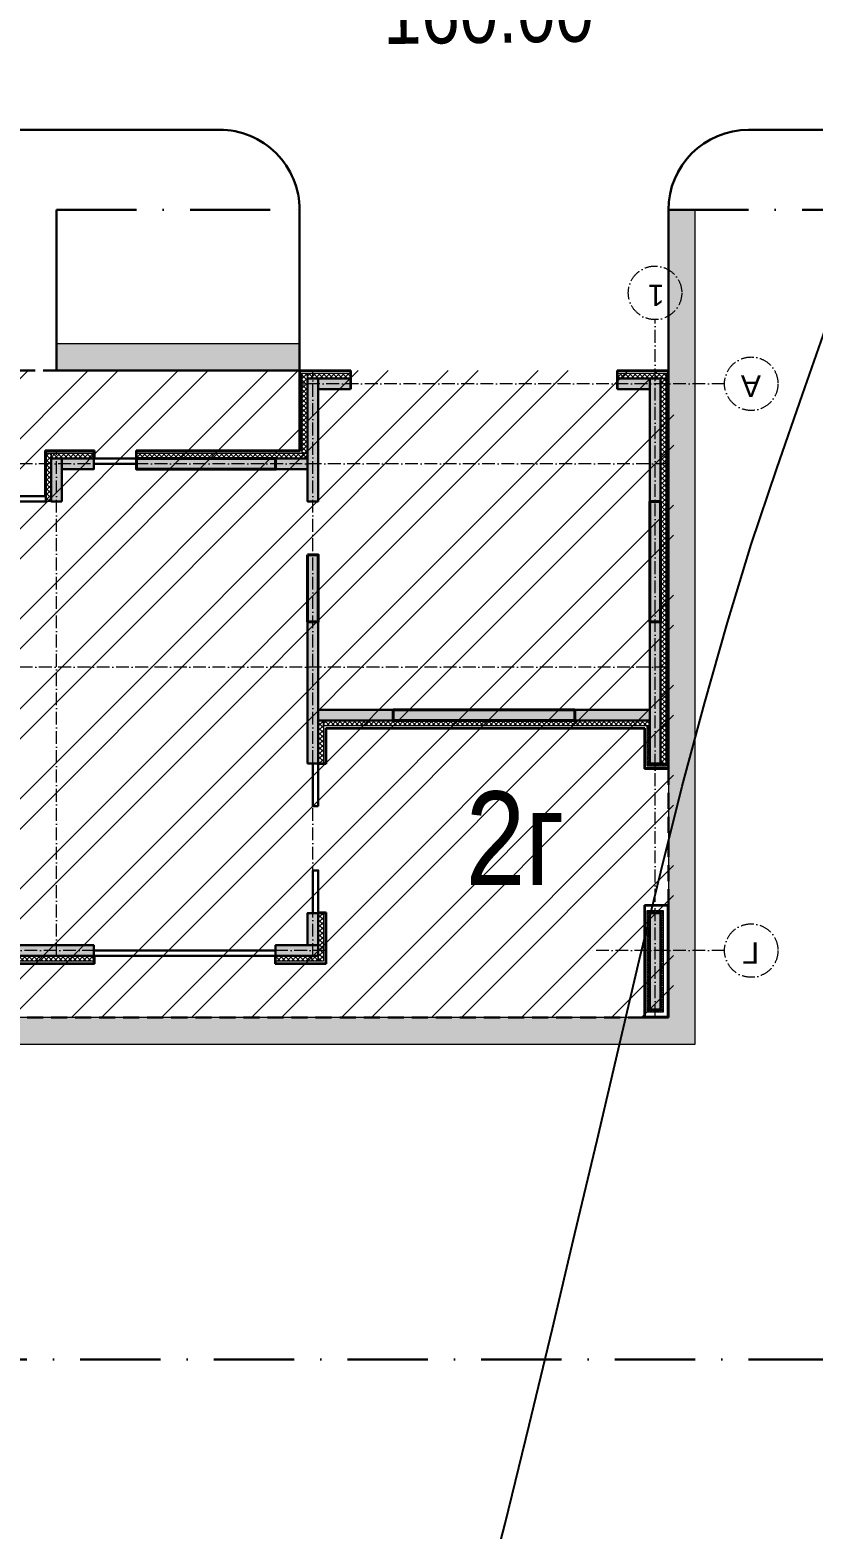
# Model space of a CAD drawing. Header units: millimetres. Extents: x 1353783 to 6492029790, y -7276956 to -512500.
# Drawn here: x 9975173 to 9978104, y -2795535 to -2789928 of the extents above; entities that cross this region are included whole.
import ezdxf

# ---------------------------------------------------------------- set-up
doc = ezdxf.new("R2010")
doc.units = ezdxf.units.MM
for name, pattern in [('( Dashed )', [0.75, 0.5, -0.25]), ('482 Границы районов', [5, 3, -1, 0, -1]), ('ACAD_ISO10W100', [18, 12, -3, 0, -3]), ('CONTI', [0]), ('осевая', [50.800000000000004, 31.75, -6.35, 6.35, -6.35])]:
    doc.linetypes.add(name, pattern=pattern)
doc.layers.get('0').update_dxf_attribs({"lineweight": 5})
doc.layers.get('Defpoints').update_dxf_attribs({"color": 255})
for name, color, linetype, lineweight in [('!A-DIAFRAGM типовой', 142, 'Continuous', 0), ('7земля', 7, 'Continuous', 30), ('DIAFRAGM', 46, 'Continuous', 30), ('G-ANNO-SCHD', 231, 'Continuous', 9), ('Hatch', 254, 'Continuous', 5), ('INSULATION', 81, 'Continuous', 5), ('ГП-Граница учасика ИЖС', 3, 'Continuous', 5), ('ГП-Тратуар', 3, 'Continuous', 5), ('оси', 231, 'осевая', 9)]:
    doc.layers.add(name, color=color, linetype=linetype, lineweight=lineweight)
doc.layers.add('GORIZUNKNOWN', color=32, linetype='CONTI')
doc.layers.add('РЕЛЬЕФ', color=7, linetype='CONTI')
doc.styles.add('GOST Common', font='', dxfattribs={"height": 3})
doc.styles.get("Standard").update_dxf_attribs({"font": 'Arial Narrow.ttf'})
doc.styles.add('основной', font='Arial Narrow.ttf', dxfattribs={"height": 1.5})
doc.styles.get('GOST Common').set_extended_font_data('GOST Common')

# ---------------------------------------------------------------- blocks, each defined once
blk = doc.blocks.new('амвамвам')
at = {"lineweight": 30, "ltscale": 100, "true_color": 0x939598}
h = blk.add_hatch(color=252, dxfattribs=at)
h.dxf.hatch_style = 1
h.paths.add_polyline_path([(9832580.34919893, -3360391.42158816), (9832580.349198937, -3359891.42158816), (9837130.349473529, -3359891.421588158), (9837130.352079608, -3360391.421632716)], flags=17)
h.paths.add_polyline_path([(9829780.34919893, -3360391.421632743), (9829780.349198937, -3359891.421632743), (9819030.351811834, -3359891.421632739), (9818530.351811834, -3359891.421632741), (9818530.351811849, -3372491.451666059), (9818530.351811841, -3372991.451666059), (9844030.352012664, -3372991.451666055), (9844530.352012664, -3372991.451666055), (9844530.352012657, -3357391.654640803), (9844030.348748244, -3357391.654640805), (9844030.352012657, -3372491.454700043), (9819030.351811826, -3372491.451616473), (9819030.351811834, -3360391.421588151)])
at = {"color": 251, "lineweight": 15, "ltscale": 100, "true_color": 0x636466}
for points in [[(9829780.34919893, -3360391.421632743), (9829780.349198937, -3359891.421632743), (9819030.351811834, -3359891.421632739), (9818530.351811834, -3359891.421632741), (9818530.351811849, -3372491.451666059), (9818530.351811841, -3372991.451666059), (9844030.352012664, -3372991.451666055), (9844530.352012664, -3372991.451666055), (9844530.352012657, -3357391.654640803), (9844030.348748244, -3357391.654640805), (9844030.352012657, -3372491.454700043), (9819030.351811826, -3372491.451616473), (9819030.351811834, -3360391.421588151)], [(9832580.34919893, -3360391.42158816), (9832580.349198937, -3359891.42158816), (9837130.349473529, -3359891.421588158), (9837130.352079608, -3360391.421632716)]]:
    blk.add_lwpolyline(points, close=True, dxfattribs=at)
blk = doc.blocks.new('ТИП-2')
at = {"layer": '!A-DIAFRAGM типовой', "lineweight": 0, "ltscale": 100, "true_color": 0x000000}
h = blk.add_hatch(color=18, dxfattribs=at)
h.dxf.hatch_style = 1
h.paths.add_polyline_path([(10321114.28069974, -2871325.794384203), (10321314.28069974, -2871325.794339576), (10321314.2802981, -2869525.794339576), (10321114.2802981, -2869525.794384203)])
h = blk.add_hatch(color=18, dxfattribs=at)
h.dxf.hatch_style = 1
h.paths.add_polyline_path([(10345614.2808138, -2871325.784358687), (10345814.2808138, -2871325.78431406), (10345814.28041215, -2869525.78909589), (10345614.28041215, -2869525.789140517)])
h = blk.add_hatch(color=18, dxfattribs=at)
h.dxf.hatch_style = 1
h.paths.add_polyline_path([(10327514.28055711, -2870525.800309684), (10327514.28060173, -2870725.800309684), (10328314.27932481, -2870725.800131175), (10328314.27928018, -2870525.800131175)])
h = blk.add_hatch(color=18, dxfattribs=at)
h.dxf.hatch_style = 1
h.paths.add_polyline_path([(10331714.2812801, -2870525.800449893), (10331714.28132472, -2870725.800449893), (10333114.27990833, -2870725.800137503), (10333114.2798637, -2870525.800137503)])
h = blk.add_hatch(color=18, dxfattribs=at)
h.dxf.hatch_style = 1
h.paths.add_polyline_path([(10335014.28127516, -2870525.800449896), (10335014.28131979, -2870725.800449896), (10336414.27990339, -2870725.800137506), (10336414.27985877, -2870525.800137506)])
h = blk.add_hatch(color=18, dxfattribs=at)
h.dxf.hatch_style = 1
h.paths.add_polyline_path([(10338314.28127516, -2870525.800449896), (10338314.28131979, -2870725.800449896), (10339714.27990339, -2870725.800137506), (10339714.27985877, -2870525.800137506)])
h = blk.add_hatch(color=18, dxfattribs=at)
h.dxf.hatch_style = 1
h.paths.add_polyline_path([(10341714.28127514, -2870525.800449898), (10341714.28131977, -2870725.800449898), (10343114.27990338, -2870725.800137509), (10343114.27985875, -2870525.800137509)])
h = blk.add_hatch(color=18, dxfattribs=at)
h.dxf.hatch_style = 1
h.paths.add_polyline_path([(10345014.2805906, -2870525.791351355), (10345014.28063523, -2870725.791351355), (10345614.28067992, -2870725.791217473), (10345614.28063529, -2870525.791217473)])
h = blk.add_hatch(color=18, dxfattribs=at)
h.dxf.hatch_style = 1
h.paths.add_polyline_path([(10327514.28073561, -2871325.794377865), (10327714.28073561, -2871325.794333238), (10327714.28060173, -2870725.794333238), (10327514.28060173, -2870725.794377865)])
h = blk.add_hatch(color=18, dxfattribs=at)
h.dxf.hatch_style = 1
h.paths.add_polyline_path([(10345814.28014073, -2873575.794361891), (10345614.28014073, -2873575.794406518), (10345614.28085477, -2876775.794416242), (10345814.28085477, -2876775.794371615)])
h = blk.add_hatch(color=18, dxfattribs=at)
h.dxf.hatch_style = 1
h.paths.add_polyline_path([(10321114.28003041, -2876775.795799684), (10321314.28003041, -2876775.795755057), (10321314.2794391, -2874125.798562277), (10321114.2794391, -2874125.798606904)])
h = blk.add_hatch(color=18, dxfattribs=at)
h.dxf.hatch_style = 1
h.paths.add_polyline_path([(10327714.28037449, -2874125.798539959), (10327514.28037449, -2874125.798584586), (10327514.28096579, -2876775.794385423), (10327714.28096579, -2876775.794340796)])
h = blk.add_hatch(color=18, dxfattribs=at)
h.dxf.hatch_style = 1
h.paths.add_polyline_path([(10321314.27962602, -2874925.831572238), (10321314.27967064, -2875125.831572238), (10322714.27967064, -2875125.831259849), (10322714.27962602, -2874925.831259849)])
h = blk.add_hatch(color=18, dxfattribs=at)
h.dxf.hatch_style = 1
h.paths.add_polyline_path([(10326114.28152829, -2874925.825995184), (10326114.28157292, -2875125.825995184), (10327514.28157292, -2875125.825682795), (10327514.28152829, -2874925.825682795)])
h = blk.add_hatch(color=18, dxfattribs=at)
h.dxf.hatch_style = 1
h.paths.add_polyline_path([(10321114.27915135, -2881326.077643656), (10321314.27915135, -2881326.077599029), (10321314.27863808, -2879025.800171928), (10321114.27863808, -2879025.800216555)])
h = blk.add_hatch(color=18, dxfattribs=at)
h.dxf.hatch_style = 1
h.paths.add_polyline_path([(10327514.2807444, -2879025.799959368), (10327714.2807444, -2879025.800003995), (10327714.28023113, -2881326.058647835), (10327514.28023113, -2881326.058603208)])
h = blk.add_hatch(color=18, dxfattribs=at)
h.dxf.hatch_style = 1
h.paths.add_polyline_path([(10332314.28074961, -2879025.801131424), (10332514.28074961, -2879025.801176051), (10332514.28057111, -2879825.794317264), (10332314.28057111, -2879825.794272637)])
h = blk.add_hatch(color=18, dxfattribs=at)
h.dxf.hatch_style = 1
h.paths.add_polyline_path([(10345614.28074932, -2879025.800275051), (10345814.28074932, -2879025.800319678), (10345814.2802361, -2881325.824323273), (10345614.2802361, -2881325.824278646)])
h = blk.add_hatch(color=18, dxfattribs=at)
h.dxf.hatch_style = 1
h.paths.add_polyline_path([(10327714.2805659, -2879825.794171644), (10327714.28061052, -2879625.794171644), (10328314.28098999, -2879625.794305526), (10328314.28094537, -2879825.794305526)])
h = blk.add_hatch(color=18, dxfattribs=at)
h.dxf.hatch_style = 1
h.paths.add_polyline_path([(10331714.28102024, -2879825.794138756), (10331714.28106486, -2879625.794138756), (10332314.28061573, -2879625.794272637), (10332314.28057111, -2879825.794272637)])
h = blk.add_hatch(color=18, dxfattribs=at)
h.dxf.hatch_style = 1
h.paths.add_polyline_path([(10335014.28225489, -2879625.824392607), (10335014.28229951, -2879825.824392607), (10336414.28110833, -2879825.824080218), (10336414.2810637, -2879625.824080218)])
h = blk.add_hatch(color=18, dxfattribs=at)
h.dxf.hatch_style = 1
h.paths.add_polyline_path([(10338314.28253459, -2879625.794518085), (10338314.28257921, -2879825.794518085), (10339714.28052839, -2879825.794205696), (10339714.28048377, -2879625.794205696)])
h = blk.add_hatch(color=18, dxfattribs=at)
h.dxf.hatch_style = 1
h.paths.add_polyline_path([(10341714.28127385, -2879825.824144751), (10341714.28131847, -2879625.824144751), (10343114.27988221, -2879625.824457141), (10343114.27983759, -2879825.824457141)])
h = blk.add_hatch(color=18, dxfattribs=at)
h.dxf.hatch_style = 1
h.paths.add_polyline_path([(10345014.28052612, -2879825.793282383), (10345014.28057075, -2879625.793282383), (10345614.28061544, -2879625.793416264), (10345614.28057081, -2879825.793416264)])
h = blk.add_hatch(color=18, dxfattribs=at)
h.dxf.hatch_style = 1
h.paths.add_polyline_path([(10321314.28051204, -2881126.057442903), (10321314.28055666, -2881326.057442903), (10321914.28006483, -2881326.057309022), (10321914.2800202, -2881126.057309022)])
h = blk.add_hatch(color=18, dxfattribs=at)
h.dxf.hatch_style = 1
h.paths.add_polyline_path([(10326914.28070969, -2881126.058737089), (10326914.28075432, -2881326.058737089), (10327514.28029807, -2881326.058603208), (10327514.28025345, -2881126.058603208)])
at = {"layer": 'Hatch', "lineweight": 40, "ltscale": 0.5, "true_color": 0x000000}
for points in [[(10345814.28061054, -2873575.794361891), (10345614.28061054, -2873575.794361891), (10345614.28061054, -2871325.788480768), (10345814.28061054, -2871325.788480768)], [(10326114.2815506, -2875125.831259849), (10326114.2815506, -2874925.831259849), (10322714.27970029, -2874925.831259849), (10322714.27970029, -2875125.831259849)], [(10321314.27894875, -2879025.800193593), (10321114.27894875, -2879025.800193593), (10321114.27894875, -2876775.793202593), (10321314.27894875, -2876775.793202593)], [(10327714.28061054, -2878025.796644622), (10327514.28061054, -2878025.796644622), (10327514.28061054, -2876775.794349302), (10327714.28061054, -2876775.794349302)], [(10345814.28061053, -2879025.800297365), (10345614.28061053, -2879025.800297365), (10345614.28061053, -2876775.794416242), (10345814.28061053, -2876775.794416242)], [(10335214.28061027, -2879625.821870604), (10335014.28061027, -2879625.821870604), (10335014.28061027, -2879025.825927126), (10335214.28061027, -2879025.825927126)], [(10328314.28098999, -2879825.824323271), (10328314.28098999, -2879625.824323271), (10330914.29235347, -2879625.824323271), (10330914.29235347, -2879825.824323271)], [(10336414.28108601, -2879825.794361876), (10336414.28108601, -2879625.794361876), (10338314.28253459, -2879625.794361876), (10338314.28253459, -2879825.794361876)], [(10339714.28050608, -2879825.794361876), (10339714.28050608, -2879625.794361876), (10341714.28129616, -2879625.794361876), (10341714.28129616, -2879825.794361876)], [(10343114.2798599, -2879825.794361876), (10343114.2798599, -2879625.794361876), (10344214.28054843, -2879625.794361876), (10344214.28054843, -2879825.794361876)]]:
    blk.add_hatch(color=18, dxfattribs=at).paths.add_polyline_path(points)
at = {"layer": 'INSULATION', "ltscale": 0.5, "true_color": 0x000000}
h = blk.add_hatch(dxfattribs=at)
h.set_pattern_fill('ANSI37', color=18, scale=9.999997768927233, angle=-90.00000000000006)
h.set_pattern_definition([(314.9999999999999, (10327382.394814, -2869475.794395359), (22.45063529377169, 22.45063529377164), []), (44.99999999999994, (10327382.394814, -2869475.794395359), (-22.45063529377164, 22.45063529377169), [])])
h.paths.add_polyline_path([(10321364.2798853, -2869475.794395359), (10321364.2798853, -2869525.794384203), (10321064.28030925, -2869525.794384203), (10321064.28030925, -2869475.794395359)])
h = blk.add_hatch(dxfattribs=at)
h.set_pattern_fill('ANSI37', color=18, scale=9.999997768927233, angle=-90.00000000000006)
h.set_pattern_definition([(314.9999999999999, (10351882.39492805, -2869475.789151673), (22.45063529377169, 22.45063529377164), []), (44.99999999999994, (10351882.39492805, -2869475.789151673), (-22.45063529377164, 22.45063529377169), [])])
h.paths.add_polyline_path([(10345914.28061054, -2869475.789151673), (10345914.28061054, -2869525.789140517), (10345564.28042331, -2869525.789140517), (10345564.28042331, -2869475.789151673)])
h = blk.add_hatch(dxfattribs=at)
h.set_pattern_fill('ANSI37', color=18, scale=9.999997768927233, angle=180)
h.set_pattern_definition([(225, (10321114.2802981, -2875843.908888947), (22.45063529377165, -22.45063529377168), []), (314.9999999999999, (10321114.2802981, -2875843.908888947), (22.45063529377168, 22.45063529377165), [])])
h.paths.add_polyline_path([(10321114.2802981, -2871325.790389668), (10321064.28030925, -2871325.790389668), (10321064.28030925, -2869525.794384204), (10321114.2802981, -2869525.794384204)])
h = blk.add_hatch(dxfattribs=at)
h.set_pattern_fill('ANSI37', color=18, scale=9.999997768927233, angle=180)
h.set_pattern_definition([(225, (10321364.2798853, -2875843.90884432), (22.45063529377165, -22.45063529377168), []), (314.9999999999999, (10321364.2798853, -2875843.90884432), (22.45063529377168, 22.45063529377165), [])])
h.paths.add_polyline_path([(10321364.2798853, -2871325.790345041), (10321314.27989646, -2871325.790345041), (10321314.27989646, -2869525.794339577), (10321364.2798853, -2869525.794339577)])
h = blk.add_hatch(dxfattribs=at)
h.set_pattern_fill('ANSI37', color=18, scale=9.999997768927233, angle=180)
h.set_pattern_definition([(225, (10345614.28041215, -2875843.903645261), (22.45063529377165, -22.45063529377168), []), (314.9999999999999, (10345614.28041215, -2875843.903645261), (22.45063529377168, 22.45063529377165), [])])
h.paths.add_polyline_path([(10345614.28041215, -2870425.78714325), (10345564.28042331, -2870425.78714325), (10345564.28042331, -2869525.789140518), (10345614.28041215, -2869525.789140518)])
h = blk.add_hatch(dxfattribs=at)
h.set_pattern_fill('ANSI37', color=18, scale=20)
h.set_pattern_definition([(45, (10345814.28061054, -2874889.555347299), (-44.90128060534577, 44.90128060534577), []), (135, (10345814.28061054, -2874889.555347299), (-44.90128060534577, -44.90128060534576), [])])
h.paths.add_polyline_path([(10345814.28061054, -2869525.78909589), (10345914.28061054, -2869525.78909589), (10345914.28061054, -2881325.824323273), (10345814.28061054, -2881325.824323273)])
h = blk.add_hatch(dxfattribs=at)
h.set_pattern_fill('ANSI37', color=18, scale=20)
h.set_pattern_definition([(45, (10327414.2815629, -2865889.519247569), (-44.90128060534577, 44.90128060534577), []), (135, (10327414.2815629, -2865889.519247569), (-44.90128060534577, -44.90128060534576), [])])
h.paths.add_polyline_path([(10327414.2815629, -2870425.794355548), (10327514.2815629, -2870425.794355548), (10327514.2815629, -2871325.789249334), (10327414.2815629, -2871325.789249334)])
h = blk.add_hatch(dxfattribs=at)
h.set_pattern_fill('ANSI37', color=18, scale=20, angle=-90.00000000000001)
h.set_pattern_definition([(315, (10332450.5196007, -2870425.794355548), (44.90128060534578, 44.90128060534576), []), (44.99999999999999, (10332450.5196007, -2870425.794355548), (-44.90128060534575, 44.90128060534578), [])])
h.paths.add_polyline_path([(10328314.27928018, -2870425.794355548), (10328314.27928018, -2870525.794355548), (10327514.28056893, -2870525.794355548), (10327514.28056893, -2870425.794355548)])
h = blk.add_hatch(dxfattribs=at)
h.set_pattern_fill('ANSI37', color=18, scale=20, angle=-90.00000000000001)
h.set_pattern_definition([(315, (10337250.52018422, -2870425.794361876), (44.90128060534578, 44.90128060534576), []), (44.99999999999999, (10337250.52018422, -2870425.794361876), (-44.90128060534575, 44.90128060534578), [])])
h.paths.add_polyline_path([(10333114.2798637, -2870425.794361876), (10333114.2798637, -2870525.794361876), (10331714.28128971, -2870525.794361876), (10331714.28128971, -2870425.794361876)])
h = blk.add_hatch(dxfattribs=at)
h.set_pattern_fill('ANSI37', color=18, scale=20, angle=-90.00000000000001)
h.set_pattern_definition([(315, (10340550.52017928, -2870425.794361879), (44.90128060534578, 44.90128060534576), []), (44.99999999999999, (10340550.52017928, -2870425.794361879), (-44.90128060534575, 44.90128060534578), [])])
h.paths.add_polyline_path([(10336414.27985877, -2870425.794361879), (10336414.27985877, -2870525.794361879), (10335014.28128477, -2870525.794361879), (10335014.28128477, -2870425.794361879)])
h = blk.add_hatch(dxfattribs=at)
h.set_pattern_fill('ANSI37', color=18, scale=20, angle=-90.00000000000001)
h.set_pattern_definition([(315, (10343850.52017928, -2870425.794361879), (44.90128060534578, 44.90128060534576), []), (44.99999999999999, (10343850.52017928, -2870425.794361879), (-44.90128060534575, 44.90128060534578), [])])
h.paths.add_polyline_path([(10339714.27985877, -2870425.794361879), (10339714.27985877, -2870525.794361879), (10338314.28128477, -2870525.794361879), (10338314.28128477, -2870425.794361879)])
h = blk.add_hatch(dxfattribs=at)
h.set_pattern_fill('ANSI37', color=18, scale=20, angle=-90.00000000000001)
h.set_pattern_definition([(315, (10347250.52017927, -2870425.794361881), (44.90128060534578, 44.90128060534576), []), (44.99999999999999, (10347250.52017927, -2870425.794361881), (-44.90128060534575, 44.90128060534578), [])])
h.paths.add_polyline_path([(10343114.27985875, -2870425.794361881), (10343114.27985875, -2870525.794361881), (10341714.28128475, -2870525.794361881), (10341714.28128475, -2870425.794361881)])
h = blk.add_hatch(dxfattribs=at)
h.set_pattern_fill('ANSI37', color=18, scale=20, angle=-90.00000000000001)
h.set_pattern_definition([(315, (10349750.51964987, -2870425.785062528), (44.90128060534578, 44.90128060534576), []), (44.99999999999999, (10349750.51964987, -2870425.785062528), (-44.90128060534575, 44.90128060534578), [])])
h.paths.add_polyline_path([(10345614.28063529, -2870425.785062528), (10345614.28063529, -2870525.785062528), (10345014.28063528, -2870525.785062528), (10345014.28063528, -2870425.785062528)])
h = blk.add_hatch(dxfattribs=at)
h.set_pattern_fill('ANSI37', color=18, scale=9.999997768927233, angle=-90.00000000000006)
h.set_pattern_definition([(314.9999999999999, (10327382.394814, -2871325.790345041), (22.45063529377169, 22.45063529377164), []), (44.99999999999994, (10327382.394814, -2871325.790345041), (-22.45063529377164, 22.45063529377169), [])])
h.paths.add_polyline_path([(10321364.2798853, -2871325.790345041), (10321364.2798853, -2871375.790333886), (10321064.28030925, -2871375.790333886), (10321064.28030925, -2871325.790345041)])
h = blk.add_hatch(dxfattribs=at)
h.set_pattern_fill('ANSI37', color=18, scale=9.999997768927233, angle=-90.00000000000006)
h.set_pattern_definition([(314.9999999999999, (10327382.39437895, -2874075.798565724), (22.45063529377169, 22.45063529377164), []), (44.99999999999994, (10327382.39437895, -2874075.798565724), (-22.45063529377164, 22.45063529377169), [])])
h.paths.add_polyline_path([(10321364.27945026, -2874075.798565724), (10321364.27945026, -2874125.798554569), (10321014.27946141, -2874125.798554569), (10321014.27946141, -2874075.798565724)])
h = blk.add_hatch(dxfattribs=at)
h.set_pattern_fill('ANSI37', color=18, scale=20)
h.set_pattern_definition([(45, (10321014.27946141, -2874889.533734227), (-44.90128060534577, 44.90128060534577), []), (135, (10321014.27946141, -2874889.533734227), (-44.90128060534577, -44.90128060534576), [])])
h.paths.add_polyline_path([(10321014.27946141, -2874125.798606904), (10321114.27946141, -2874125.798606904), (10321114.27946141, -2881326.048640783), (10321014.27946141, -2881326.048640783)])
h = blk.add_hatch(dxfattribs=at)
h.set_pattern_fill('ANSI37', color=18, scale=9.999997768927233, angle=180)
h.set_pattern_definition([(225, (10321364.27945026, -2880543.938621005), (22.45063529377165, -22.45063529377168), []), (314.9999999999999, (10321364.27945026, -2880543.938621005), (22.45063529377168, 22.45063529377165), [])])
h.paths.add_polyline_path([(10321364.27945026, -2874825.824133673), (10321314.27946142, -2874825.824133673), (10321314.27946142, -2874125.798562277), (10321364.27945026, -2874125.798562277)])
h = blk.add_hatch(dxfattribs=at)
h.set_pattern_fill('ANSI37', color=18, scale=20)
h.set_pattern_definition([(45, (10327414.28061054, -2874689.525385892), (-44.90128060534577, 44.90128060534577), []), (135, (10327414.28061054, -2874689.525385892), (-44.90128060534577, -44.90128060534576), [])])
h.paths.add_polyline_path([(10327414.28061054, -2874125.798386612), (10327514.28061054, -2874125.798386612), (10327514.28061054, -2874925.830007446), (10327414.28061054, -2874925.830007446)])
h = blk.add_hatch(dxfattribs=at)
h.set_pattern_fill('ANSI37', color=18, scale=20, angle=-90.00000000000001)
h.set_pattern_definition([(315, (10330450.52060862, -2874825.824133673), (44.90128060534578, 44.90128060534576), []), (44.99999999999999, (10330450.52060862, -2874825.824133673), (-44.90128060534575, 44.90128060534578), [])])
h.paths.add_polyline_path([(10327414.28159401, -2874825.824133673), (10327414.28159401, -2874925.824133673), (10321314.27962602, -2874925.824133673), (10321314.27962602, -2874825.824133673)])
h = blk.add_hatch(dxfattribs=at)
h.set_pattern_fill('ANSI37', color=18, scale=20, angle=179.9999999999999)
h.set_pattern_definition([(225, (10332614.28057056, -2888962.033331858), (44.90128060534573, -44.90128060534581), []), (314.9999999999999, (10332614.28057056, -2888962.033331858), (44.90128060534581, 44.90128060534572), [])])
h.paths.add_polyline_path([(10332614.28057056, -2879925.794317249), (10332514.28057056, -2879925.794317249), (10332514.28057056, -2879025.801176051), (10332614.28057056, -2879025.801176051)])
h = blk.add_hatch(dxfattribs=at)
h.set_pattern_fill('ANSI37', color=18, scale=20, angle=179.9999999999999)
h.set_pattern_definition([(225, (10335014.28061027, -2888962.063337865), (44.90128060534573, -44.90128060534581), []), (314.9999999999999, (10335014.28061027, -2888962.063337865), (44.90128060534581, 44.90128060534572), [])])
h.paths.add_polyline_path([(10335014.28061027, -2879825.824323271), (10334914.28061027, -2879825.824323271), (10334914.28061027, -2879025.825927126), (10335014.28061027, -2879025.825927126)])
h = blk.add_hatch(dxfattribs=at)
h.set_pattern_fill('ANSI37', color=18, scale=20, angle=-90.00000000000001)
h.set_pattern_definition([(315, (10336350.53136806, -2879825.824323271), (44.90128060534578, 44.90128060534576), []), (44.99999999999999, (10336350.53136806, -2879825.824323271), (-44.90128060534575, 44.90128060534578), [])])
h.paths.add_polyline_path([(10330914.29235347, -2879825.824323271), (10330914.29235347, -2879925.824323271), (10327714.28053664, -2879925.824323271), (10327714.28053664, -2879825.824323271)])
h = blk.add_hatch(dxfattribs=at)
h.set_pattern_fill('ANSI37', color=18, scale=20, angle=-90.00000000000001)
h.set_pattern_definition([(315, (10337150.5195857, -2879825.794317264), (44.90128060534578, 44.90128060534576), []), (44.99999999999999, (10337150.5195857, -2879825.794317264), (-44.90128060534575, 44.90128060534578), [])])
h.paths.add_polyline_path([(10332514.28057083, -2879825.794317264), (10332514.28057083, -2879925.794317264), (10331714.28105371, -2879925.794317264), (10331714.28105371, -2879825.794317264)])
h = blk.add_hatch(dxfattribs=at)
h.set_pattern_fill('ANSI37', color=18, scale=20, angle=-90.00000000000001)
h.set_pattern_definition([(315, (10337150.51958543, -2879825.794317264), (44.90128060534578, 44.90128060534576), []), (44.99999999999999, (10337150.51958543, -2879825.794317264), (-44.90128060534575, 44.90128060534578), [])])
h.paths.add_polyline_path([(10332514.28057056, -2879825.794317264), (10332514.28057056, -2879925.794317264), (10331714.28105371, -2879925.794317264), (10331714.28105371, -2879825.794317264)])
h = blk.add_hatch(dxfattribs=at)
h.set_pattern_fill('ANSI37', color=18, scale=20, angle=-90.00000000000001)
h.set_pattern_definition([(315, (10348350.49587957, -2879825.824323271), (44.90128060534578, 44.90128060534576), []), (44.99999999999999, (10348350.49587957, -2879825.824323271), (-44.90128060534575, 44.90128060534578), [])])
h.paths.add_polyline_path([(10344214.28054843, -2879825.824323271), (10344214.28054843, -2879925.824323271), (10334914.28061027, -2879925.824323271), (10334914.28061027, -2879825.824323271)])
h = blk.add_hatch(dxfattribs=at)
h.set_pattern_fill('ANSI37', color=18, scale=20, angle=-90.00000000000001)
h.set_pattern_definition([(315, (10350550.47336881, -2879825.793460892), (44.90128060534578, 44.90128060534576), []), (44.99999999999999, (10350550.47336881, -2879825.793460892), (-44.90128060534575, 44.90128060534578), [])])
h.paths.add_polyline_path([(10345614.2805485, -2879825.793460892), (10345614.2805485, -2879925.793460892), (10345014.28057075, -2879925.793460892), (10345014.28057075, -2879825.793460892)])
h = blk.add_hatch(dxfattribs=at)
h.set_pattern_fill('ANSI37', color=18, scale=20)
h.set_pattern_definition([(45, (10327714.28025345, -2874989.564133187), (-44.90128060534577, 44.90128060534577), []), (135, (10327714.28025345, -2874989.564133187), (-44.90128060534577, -44.90128060534576), [])])
h.paths.add_polyline_path([(10327714.28025345, -2879925.785347199), (10327814.28025345, -2879925.785347199), (10327814.28025345, -2881426.079039743), (10327714.28025345, -2881426.079039743)])
h = blk.add_hatch(dxfattribs=at)
h.set_pattern_fill('ANSI37', color=18, scale=9.999997768927233, angle=180)
h.set_pattern_definition([(225, (10345614.2805485, -2886243.907965635), (22.45063529377165, -22.45063529377168), []), (314.9999999999999, (10345614.2805485, -2886243.907965635), (22.45063529377168, 22.45063529377165), [])])
h.paths.add_polyline_path([(10345614.2805485, -2881325.824290544), (10345564.28055965, -2881325.824290544), (10345564.28055965, -2879925.793460892), (10345614.2805485, -2879925.793460892)])
h = blk.add_hatch(dxfattribs=at)
h.set_pattern_fill('ANSI37', color=18, scale=20, angle=-90.00000000000001)
h.set_pattern_definition([(315, (10324750.51957127, -2881326.077621342), (44.90128060534578, 44.90128060534576), []), (44.99999999999999, (10324750.51957127, -2881326.077621342), (-44.90128060534575, 44.90128060534578), [])])
h.paths.add_polyline_path([(10321914.28009829, -2881326.077621342), (10321914.28009829, -2881426.077621342), (10321014.27946141, -2881426.077621342), (10321014.27946141, -2881326.077621342)])
h = blk.add_hatch(dxfattribs=at)
h.set_pattern_fill('ANSI37', color=18, scale=20, angle=-90.00000000000001)
h.set_pattern_definition([(315, (10330750.51926805, -2881326.079039743), (44.90128060534578, 44.90128060534576), []), (44.99999999999999, (10330750.51926805, -2881326.079039743), (-44.90128060534575, 44.90128060534578), [])])
h.paths.add_polyline_path([(10327714.28025345, -2881326.079039743), (10327714.28025345, -2881426.079039743), (10326914.28071002, -2881426.079039743), (10326914.28071002, -2881326.079039743)])
h = blk.add_hatch(dxfattribs=at)
h.set_pattern_fill('ANSI37', color=18, scale=9.999997768927233, angle=-90.00000000000006)
h.set_pattern_definition([(314.9999999999999, (10351882.3950644, -2881325.824290544), (22.45063529377169, 22.45063529377164), []), (44.99999999999994, (10351882.3950644, -2881325.824290544), (-22.45063529377164, 22.45063529377169), [])])
h.paths.add_polyline_path([(10345914.28061054, -2881325.824290544), (10345914.28061054, -2881375.824279389), (10345564.28055965, -2881375.824279389), (10345564.28055965, -2881325.824290544)])
at = {"color": 18, "linetype": 'ByBlock', "lineweight": 30, "true_color": 0x000000}
for points in [[(10328314.27928018, -2870525.794355548), (10331714.28130241, -2870525.794355548), (10331714.28130241, -2870625.800449893), (10328314.27928018, -2870625.800449893)], [(10333114.27986369, -2870525.756146566), (10335014.28131978, -2870525.756146566), (10335014.28131978, -2870625.756146566), (10333114.27986369, -2870625.756146566)], [(10336414.27985876, -2870525.794361879), (10338314.28129747, -2870525.794361879), (10338314.28129747, -2870625.800449896), (10336414.27985876, -2870625.800449896)], [(10339714.27985876, -2870525.794361879), (10341714.28131977, -2870525.794361879), (10341714.28131977, -2870625.799449384), (10339714.27985876, -2870625.799449384)], [(10343114.27985875, -2870525.794339563), (10345014.28061292, -2870525.794339563), (10345014.28061292, -2870625.800185732), (10343114.27985875, -2870625.800185732)], [(10327514.2815629, -2871325.795381329), (10327614.2815629, -2871325.795381329), (10327614.2815629, -2872125.795181153), (10327514.2815629, -2872125.795181153)], [(10327514.28071269, -2873325.798386612), (10327614.28071269, -2873325.798386612), (10327614.28071269, -2874125.798562272), (10327514.28071269, -2874125.798562272)], [(10332614.28057056, -2879025.768387593), (10333264.25908176, -2879025.768387593), (10333264.25908176, -2879125.768387593), (10332614.28057056, -2879125.768387593)], [(10334464.24565501, -2879025.825927157), (10334914.29123075, -2879025.825927157), (10334914.29123075, -2879125.825927126), (10334464.24565501, -2879125.825927126)], [(10330914.29235347, -2879725.797039525), (10331714.29235347, -2879725.797039525), (10331714.29235347, -2879825.824323271), (10330914.29235347, -2879825.824323271)], [(10344214.28054843, -2879725.800007225), (10345014.28057075, -2879725.800007225), (10345014.28057075, -2879825.793282383), (10344214.28054843, -2879825.793282383)]]:
    blk.add_lwpolyline(points, close=True, dxfattribs=at)
at = {"layer": '7земля', "color": 18, "lineweight": 30, "ltscale": 100, "true_color": 0x000000}
for p, q in [((10320964.28027582, -2871475.796514559), (10320964.2804097, -2869375.791233699)), ((10320964.2804097, -2869375.791233699), (10321414.2809006, -2869375.791233699)), ((10320974.28027646, -2871465.796514559), (10320974.28040907, -2869385.791233699)), ((10320974.28040907, -2869385.791233699), (10321404.28089996, -2869385.791233699)), ((10321404.28089996, -2869385.791233699), (10321404.28076736, -2871465.796514559)), ((10321414.2809006, -2869375.791233699), (10321414.28076672, -2871475.796514559)), ((10345514.28045678, -2869375.79436189), (10345964.28061054, -2869375.794317263)), ((10345514.28059066, -2870375.794339575), (10345514.28045678, -2869375.79436189)), ((10345524.28045812, -2869385.794360898), (10345954.28061054, -2869385.794318255)), ((10345524.280592, -2870385.794339138), (10345524.28045812, -2869385.794360898)), ((10345954.28061054, -2869385.794318255), (10345954.28061053, -2881465.824344593)), ((10345964.28061054, -2869375.794317263), (10345964.28061053, -2881475.824345585)), ((10328324.28124144, -2870375.794355548), (10327364.28159401, -2870375.794355548)), ((10327364.28159401, -2870375.794355548), (10327364.28159401, -2871335.795381329)), ((10328314.28124144, -2870385.794355548), (10327374.28159401, -2870385.794355548)), ((10327374.28159401, -2870385.794355548), (10327374.28159401, -2871325.795381329)), ((10328314.28124144, -2870525.794355548), (10328314.28124144, -2870385.794355548)), ((10328324.28124144, -2870525.794355548), (10328324.28124144, -2870375.794355548)), ((10333124.27992577, -2870375.794361876), (10331704.28132896, -2870375.794361876)), ((10331704.28132896, -2870375.794361876), (10331704.28132896, -2870525.794361875)), ((10333114.27992577, -2870385.794361876), (10331714.28132896, -2870385.794361876)), ((10331714.28132896, -2870385.794361876), (10331714.28132896, -2870525.794361875)), ((10333114.27992577, -2870525.794361876), (10333114.27992577, -2870385.794361876)), ((10333124.27992577, -2870525.794361876), (10333124.27992577, -2870375.794361876)), ((10336434.27992084, -2870365.794361879), (10334994.28132403, -2870365.79436188)), ((10334994.28132403, -2870365.79436188), (10334994.28132403, -2870525.794361878)), ((10336424.27992084, -2870375.794361879), (10335004.28132403, -2870375.79436188)), ((10335004.28132403, -2870375.79436188), (10335004.28132403, -2870525.794361878)), ((10336424.27992084, -2870525.794361879), (10336424.27992084, -2870375.794361879)), ((10336434.27992084, -2870525.794361879), (10336434.27992084, -2870365.794361879)), ((10339724.27992084, -2870375.794361879), (10338304.28132403, -2870375.79436188)), ((10338304.28132403, -2870375.79436188), (10338304.28132403, -2870525.794361878)), ((10339714.27992084, -2870385.794361879), (10338314.28132403, -2870385.79436188)), ((10338314.28132403, -2870385.79436188), (10338314.28132403, -2870525.794361878)), ((10339714.27992084, -2870525.794361879), (10339714.27992084, -2870385.794361879)), ((10339724.27992084, -2870525.794361879), (10339724.27992084, -2870375.794361879)), ((10343124.27992082, -2870375.794361881), (10341704.28132401, -2870375.794361882)), ((10341704.28132401, -2870375.794361882), (10341704.28132401, -2870525.794361881)), ((10343114.27992082, -2870385.794361881), (10341714.28132401, -2870385.794361882)), ((10341714.28132401, -2870385.794361882), (10341714.28132401, -2870525.794361881)), ((10343114.27992082, -2870525.794361881), (10343114.27992082, -2870385.794361881)), ((10343124.27992082, -2870525.794361881), (10343124.27992082, -2870375.794361881)), ((10345004.28061053, -2870375.794361889), (10345514.28059066, -2870375.794339575)), ((10345004.28061054, -2870525.794361876), (10345004.28061053, -2870375.794361889)), ((10345014.28061053, -2870385.794361452), (10345524.280592, -2870385.794339138)), ((10345014.28061054, -2870525.794361875), (10345014.28061053, -2870385.794361452)), ((10321404.28076736, -2871465.796514559), (10320974.28027646, -2871465.796514559)), ((10327364.28159401, -2871335.795381329), (10327514.27367144, -2871335.795381329)), ((10327374.28159401, -2871325.795381329), (10327514.27367144, -2871325.795381329)), ((10321414.28076672, -2871475.796514559), (10320964.28027582, -2871475.796514559)), ((10320964.28106804, -2881476.057353649), (10320964.28106805, -2874025.8241832)), ((10320964.28106805, -2874025.8241832), (10321414.27945026, -2874025.824160886)), ((10320974.28106804, -2881466.057353649), (10320974.28106805, -2874035.824182704)), ((10320974.28106805, -2874035.824182704), (10321404.27945026, -2874035.824161382)), ((10321404.27945026, -2874035.824161382), (10321404.27945026, -2874785.824122479)), ((10321414.27945026, -2874025.824160886), (10321414.27945026, -2874775.824122517)), ((10327364.28159401, -2874775.82414483), (10327364.21292597, -2874115.798386612)), ((10327364.21292597, -2874115.798386612), (10327514.21293713, -2874115.798386612)), ((10327374.28263445, -2874785.824144868), (10327374.21396641, -2874125.798386612)), ((10327374.21396641, -2874125.798386612), (10327514.21293713, -2874125.798386612)), ((10321404.27945026, -2874785.824122479), (10327374.28263445, -2874785.824144868)), ((10321414.27945026, -2874775.824122517), (10327364.28159401, -2874775.82414483)), ((10332614.261845, -2879125.768828188), (10332614.29885607, -2879965.794317266)), ((10332624.26184499, -2879125.768387593), (10332624.29929667, -2879975.794317266)), ((10334904.29123078, -2879125.822909051), (10334904.28061027, -2879976.91874114)), ((10334914.29123078, -2879125.823033837), (10334914.28073513, -2879966.912338934)), ((10330914.29235347, -2879825.839303969), (10330914.29235347, -2879965.809323515)), ((10330924.29235347, -2879825.839303969), (10330924.29235347, -2879975.809342574)), ((10331704.28105371, -2879975.794317264), (10331704.28105371, -2879825.794317265)), ((10331714.28105371, -2879965.794317264), (10331714.28105371, -2879825.794317265)), ((10344214.28054843, -2879965.82432327), (10344214.28054843, -2879825.82432327)), ((10344224.28054843, -2879975.82432327), (10344224.28054843, -2879825.82432327)), ((10345004.28057075, -2879975.794361888), (10345004.28057075, -2879825.824323284)), ((10345014.28057075, -2879965.794361888), (10345014.28057075, -2879825.824323284)), ((10330914.29235347, -2879965.809323515), (10327854.28034276, -2879965.803491376)), ((10327854.28034276, -2879965.803491376), (10327854.28034276, -2881465.80350904)), ((10330924.29235347, -2879975.809342574), (10327864.28034276, -2879975.803510435)), ((10327864.28034276, -2879975.803510435), (10327864.28034276, -2881475.803510435)), ((10332624.29929667, -2879975.794317266), (10331704.28105371, -2879975.794317264)), ((10332614.29885607, -2879965.794317266), (10331714.28105371, -2879965.794317264)), ((10334904.28061027, -2879976.91874114), (10336614.28759306, -2879975.82432327)), ((10334914.28073513, -2879966.912338934), (10336614.28119298, -2879965.824325318)), ((10336614.28759306, -2879965.82432327), (10344214.28054843, -2879965.82432327)), ((10336614.28759306, -2879975.82432327), (10344224.28054843, -2879975.82432327)), ((10345514.28052619, -2879975.794361888), (10345004.28057075, -2879975.794361888)), ((10345524.28052827, -2879965.794361888), (10345014.28057075, -2879965.794361888)), ((10345514.28021374, -2881475.824300958), (10345514.28052619, -2879975.794361888)), ((10345524.28021582, -2881465.82430195), (10345524.28052827, -2879965.794361888)), ((10321914.28019727, -2881126.05755519), (10321914.28013364, -2881466.057353649)), ((10321924.28019727, -2881126.057557062), (10321924.28013176, -2881476.057353649)), ((10326904.28066573, -2881475.803376555), (10326904.28073118, -2881126.058489048)), ((10326914.2806676, -2881465.803377949), (10326914.28073118, -2881126.05849092)), ((10321924.28013176, -2881476.057353649), (10320964.28106804, -2881476.057353649)), ((10321914.28013364, -2881466.057353649), (10320974.28106804, -2881466.057353649)), ((10327864.28034276, -2881475.803510435), (10326904.28066573, -2881475.803376555)), ((10327854.28034276, -2881465.80350904), (10326914.2806676, -2881465.803377949)), ((10345964.28061053, -2881475.824345585), (10345514.28021374, -2881475.824300958)), ((10345954.28061053, -2881465.824344593), (10345524.28021582, -2881465.82430195))]:
    blk.add_line(p, q, dxfattribs=at)
at = {"layer": '7земля', "color": 18, "linetype": '( Dashed )', "lineweight": 30, "ltscale": 600, "true_color": 0x000000}
for p, q in [((10321414.2809006, -2869375.791233699), (10345514.28045678, -2869375.788007024)), ((10320964.28027582, -2871475.796514559), (10320964.28106805, -2874025.8241832)), ((10327864.28034276, -2881475.824301024), (10345514.28021374, -2881475.824300958))]:
    blk.add_line(p, q, dxfattribs=at)
at = {"layer": 'DIAFRAGM', "color": 18, "ltscale": 0.5, "true_color": 0x000000}
for points in [[(10321114.28069974, -2871325.794384203), (10321314.28069974, -2871325.794339576), (10321314.2802981, -2869525.794339576), (10321114.2802981, -2869525.794384203)], [(10345614.2808138, -2871325.784358687), (10345814.2808138, -2871325.78431406), (10345814.28041215, -2869525.78909589), (10345614.28041215, -2869525.789140517)], [(10327514.28055711, -2870525.800309684), (10327514.28060173, -2870725.800309684), (10328314.27932481, -2870725.800131175), (10328314.27928018, -2870525.800131175)], [(10331714.2812801, -2870525.800449893), (10331714.28132472, -2870725.800449893), (10333114.27990833, -2870725.800137503), (10333114.2798637, -2870525.800137503)], [(10335014.28127516, -2870525.800449896), (10335014.28131979, -2870725.800449896), (10336414.27990339, -2870725.800137506), (10336414.27985877, -2870525.800137506)], [(10338314.28127516, -2870525.800449896), (10338314.28131979, -2870725.800449896), (10339714.27990339, -2870725.800137506), (10339714.27985877, -2870525.800137506)], [(10341714.28127514, -2870525.800449898), (10341714.28131977, -2870725.800449898), (10343114.27990338, -2870725.800137509), (10343114.27985875, -2870525.800137509)], [(10345014.2805906, -2870525.791351355), (10345014.28063523, -2870725.791351355), (10345614.28067992, -2870725.791217473), (10345614.28063529, -2870525.791217473)], [(10327514.28073561, -2871325.794377865), (10327714.28073561, -2871325.794333238), (10327714.28060173, -2870725.794333238), (10327514.28060173, -2870725.794377865)], [(10345814.28014073, -2873575.794361891), (10345614.28014073, -2873575.794406518), (10345614.28085477, -2876775.794416242), (10345814.28085477, -2876775.794371615)], [(10321114.28003041, -2876775.795799684), (10321314.28003041, -2876775.795755057), (10321314.2794391, -2874125.798562277), (10321114.2794391, -2874125.798606904)], [(10327714.28037449, -2874125.798539959), (10327514.28037449, -2874125.798584586), (10327514.28096579, -2876775.794385423), (10327714.28096579, -2876775.794340796)], [(10321314.27962602, -2874925.831572238), (10321314.27967064, -2875125.831572238), (10322714.27967064, -2875125.831259849), (10322714.27962602, -2874925.831259849)], [(10326114.28152829, -2874925.825995184), (10326114.28157292, -2875125.825995184), (10327514.28157292, -2875125.825682795), (10327514.28152829, -2874925.825682795)], [(10321114.27915135, -2881326.077643656), (10321314.27915135, -2881326.077599029), (10321314.27863808, -2879025.800171928), (10321114.27863808, -2879025.800216555)], [(10327514.2807444, -2879025.799959368), (10327714.2807444, -2879025.800003995), (10327714.28023113, -2881326.058647835), (10327514.28023113, -2881326.058603208)], [(10332314.28074961, -2879025.801131424), (10332514.28074961, -2879025.801176051), (10332514.28057111, -2879825.794317264), (10332314.28057111, -2879825.794272637)], [(10345614.28074932, -2879025.800275051), (10345814.28074932, -2879025.800319678), (10345814.2802361, -2881325.824323273), (10345614.2802361, -2881325.824278646)], [(10327714.2805659, -2879825.794171644), (10327714.28061052, -2879625.794171644), (10328314.28098999, -2879625.794305526), (10328314.28094537, -2879825.794305526)], [(10331714.28102024, -2879825.794138756), (10331714.28106486, -2879625.794138756), (10332314.28061573, -2879625.794272637), (10332314.28057111, -2879825.794272637)], [(10335014.28225489, -2879625.824392607), (10335014.28229951, -2879825.824392607), (10336414.28110833, -2879825.824080218), (10336414.2810637, -2879625.824080218)], [(10338314.28253459, -2879625.794518085), (10338314.28257921, -2879825.794518085), (10339714.28052839, -2879825.794205696), (10339714.28048377, -2879625.794205696)], [(10341714.28127385, -2879825.824144751), (10341714.28131847, -2879625.824144751), (10343114.27988221, -2879625.824457141), (10343114.27983759, -2879825.824457141)], [(10345014.28052612, -2879825.793282383), (10345014.28057075, -2879625.793282383), (10345614.28061544, -2879625.793416264), (10345614.28057081, -2879825.793416264)], [(10321314.28051204, -2881126.057442903), (10321314.28055666, -2881326.057442903), (10321914.28006483, -2881326.057309022), (10321914.2800202, -2881126.057309022)], [(10326914.28070969, -2881126.058737089), (10326914.28075432, -2881326.058737089), (10327514.28029807, -2881326.058603208), (10327514.28025345, -2881126.058603208)]]:
    blk.add_lwpolyline(points, close=True, dxfattribs=at)
at = {"layer": 'Hatch', "color": 18, "lineweight": 40, "ltscale": 0.5, "true_color": 0x000000}
for points in [[(10345814.28061054, -2873575.794361891), (10345614.28061054, -2873575.794361891), (10345614.28061054, -2871325.788480768), (10345814.28061054, -2871325.788480768)], [(10326114.2815506, -2875125.831259849), (10326114.2815506, -2874925.831259849), (10322714.27970029, -2874925.831259849), (10322714.27970029, -2875125.831259849)], [(10321314.27894875, -2879025.800193593), (10321114.27894875, -2879025.800193593), (10321114.27894875, -2876775.793202593), (10321314.27894875, -2876775.793202593)], [(10327714.28061054, -2878025.796644622), (10327514.28061054, -2878025.796644622), (10327514.28061054, -2876775.794349302), (10327714.28061054, -2876775.794349302)], [(10345814.28061053, -2879025.800297365), (10345614.28061053, -2879025.800297365), (10345614.28061053, -2876775.794416242), (10345814.28061053, -2876775.794416242)], [(10335214.28061027, -2879625.821870604), (10335014.28061027, -2879625.821870604), (10335014.28061027, -2879025.825927126), (10335214.28061027, -2879025.825927126)], [(10328314.28098999, -2879825.824323271), (10328314.28098999, -2879625.824323271), (10330914.29235347, -2879625.824323271), (10330914.29235347, -2879825.824323271)], [(10336414.28108601, -2879825.794361876), (10336414.28108601, -2879625.794361876), (10338314.28253459, -2879625.794361876), (10338314.28253459, -2879825.794361876)], [(10339714.28050608, -2879825.794361876), (10339714.28050608, -2879625.794361876), (10341714.28129616, -2879625.794361876), (10341714.28129616, -2879825.794361876)], [(10343114.2798599, -2879825.794361876), (10343114.2798599, -2879625.794361876), (10344214.28054843, -2879625.794361876), (10344214.28054843, -2879825.794361876)]]:
    blk.add_lwpolyline(points, close=True, dxfattribs=at)
at = {"layer": 'INSULATION', "color": 18, "ltscale": 0.5, "true_color": 0x000000}
for points in [[(10321364.2798853, -2869475.794395359), (10321364.2798853, -2869525.794384203), (10321064.28030925, -2869525.794384203), (10321064.28030925, -2869475.794395359)], [(10345914.28061054, -2869475.789151673), (10345914.28061054, -2869525.789140517), (10345564.28042331, -2869525.789140517), (10345564.28042331, -2869475.789151673)], [(10321114.2802981, -2871325.790389668), (10321064.28030925, -2871325.790389668), (10321064.28030925, -2869525.794384204), (10321114.2802981, -2869525.794384204)], [(10321364.2798853, -2871325.790345041), (10321314.27989646, -2871325.790345041), (10321314.27989646, -2869525.794339577), (10321364.2798853, -2869525.794339577)], [(10345614.28041215, -2870425.78714325), (10345564.28042331, -2870425.78714325), (10345564.28042331, -2869525.789140518), (10345614.28041215, -2869525.789140518)], [(10345814.28061054, -2869525.78909589), (10345914.28061054, -2869525.78909589), (10345914.28061054, -2881325.824323273), (10345814.28061054, -2881325.824323273)], [(10327414.2815629, -2870425.794355548), (10327514.2815629, -2870425.794355548), (10327514.2815629, -2871325.789249334), (10327414.2815629, -2871325.789249334)], [(10328314.27928018, -2870425.794355548), (10328314.27928018, -2870525.794355548), (10327514.28056893, -2870525.794355548), (10327514.28056893, -2870425.794355548)], [(10333114.2798637, -2870425.794361876), (10333114.2798637, -2870525.794361876), (10331714.28128971, -2870525.794361876), (10331714.28128971, -2870425.794361876)], [(10336414.27985877, -2870425.794361879), (10336414.27985877, -2870525.794361879), (10335014.28128477, -2870525.794361879), (10335014.28128477, -2870425.794361879)], [(10339714.27985877, -2870425.794361879), (10339714.27985877, -2870525.794361879), (10338314.28128477, -2870525.794361879), (10338314.28128477, -2870425.794361879)], [(10343114.27985875, -2870425.794361881), (10343114.27985875, -2870525.794361881), (10341714.28128475, -2870525.794361881), (10341714.28128475, -2870425.794361881)], [(10345614.28063529, -2870425.785062528), (10345614.28063529, -2870525.785062528), (10345014.28063528, -2870525.785062528), (10345014.28063528, -2870425.785062528)], [(10321364.2798853, -2871325.790345041), (10321364.2798853, -2871375.790333886), (10321064.28030925, -2871375.790333886), (10321064.28030925, -2871325.790345041)], [(10321364.27945026, -2874075.798565724), (10321364.27945026, -2874125.798554569), (10321014.27946141, -2874125.798554569), (10321014.27946141, -2874075.798565724)], [(10321014.27946141, -2874125.798606904), (10321114.27946141, -2874125.798606904), (10321114.27946141, -2881326.048640783), (10321014.27946141, -2881326.048640783)], [(10321364.27945026, -2874825.824133673), (10321314.27946142, -2874825.824133673), (10321314.27946142, -2874125.798562277), (10321364.27945026, -2874125.798562277)], [(10327414.28061054, -2874125.798386612), (10327514.28061054, -2874125.798386612), (10327514.28061054, -2874925.830007446), (10327414.28061054, -2874925.830007446)], [(10327414.28159401, -2874825.824133673), (10327414.28159401, -2874925.824133673), (10321314.27962602, -2874925.824133673), (10321314.27962602, -2874825.824133673)], [(10332614.28057056, -2879925.794317249), (10332514.28057056, -2879925.794317249), (10332514.28057056, -2879025.801176051), (10332614.28057056, -2879025.801176051)], [(10335014.28061027, -2879825.824323271), (10334914.28061027, -2879825.824323271), (10334914.28061027, -2879025.825927126), (10335014.28061027, -2879025.825927126)], [(10330914.29235347, -2879825.824323271), (10330914.29235347, -2879925.824323271), (10327714.28053664, -2879925.824323271), (10327714.28053664, -2879825.824323271)], [(10332514.28057083, -2879825.794317264), (10332514.28057083, -2879925.794317264), (10331714.28105371, -2879925.794317264), (10331714.28105371, -2879825.794317264)], [(10332514.28057056, -2879825.794317264), (10332514.28057056, -2879925.794317264), (10331714.28105371, -2879925.794317264), (10331714.28105371, -2879825.794317264)], [(10344214.28054843, -2879825.824323271), (10344214.28054843, -2879925.824323271), (10334914.28061027, -2879925.824323271), (10334914.28061027, -2879825.824323271)], [(10345614.2805485, -2879825.793460892), (10345614.2805485, -2879925.793460892), (10345014.28057075, -2879925.793460892), (10345014.28057075, -2879825.793460892)], [(10327714.28025345, -2879925.785347199), (10327814.28025345, -2879925.785347199), (10327814.28025345, -2881426.079039743), (10327714.28025345, -2881426.079039743)], [(10345614.2805485, -2881325.824290544), (10345564.28055965, -2881325.824290544), (10345564.28055965, -2879925.793460892), (10345614.2805485, -2879925.793460892)], [(10321914.28009829, -2881326.077621342), (10321914.28009829, -2881426.077621342), (10321014.27946141, -2881426.077621342), (10321014.27946141, -2881326.077621342)], [(10327714.28025345, -2881326.079039743), (10327714.28025345, -2881426.079039743), (10326914.28071002, -2881426.079039743), (10326914.28071002, -2881326.079039743)], [(10345914.28061054, -2881325.824290544), (10345914.28061054, -2881375.824279389), (10345564.28055965, -2881375.824279389), (10345564.28055965, -2881325.824290544)]]:
    blk.add_lwpolyline(points, close=True, dxfattribs=at)
at = {"layer": 'оси', "color": 251, "linetype": 'ACAD_ISO10W100', "lineweight": 13, "ltscale": 20, "true_color": 0x636466}
for p, q in [((10321214.27855784, -2869375.791233699), (10321214.28146976, -2882425.823073712)), ((10345714.28062705, -2869525.798193383), (10345714.28061053, -2882425.824323284)), ((10319914.25899982, -2870625.794361888), (10322414.28082091, -2870625.794919732)), ((10327364.28159401, -2870625.796247389), (10345814.28153783, -2870625.80036424)), ((10327614.28060475, -2870525.80028737), (10327614.28060966, -2881475.80347557)), ((10332414.28060504, -2870525.800271384), (10332414.28060928, -2879975.794317265)), ((10335714.28118027, -2870525.800271384), (10335714.28118451, -2879976.400334424)), ((10339014.28060011, -2870525.800293701), (10339014.28060434, -2879975.82432327)), ((10342414.27772741, -2870525.800293704), (10342414.27983605, -2879975.82432327)), ((10320964.28106805, -2875925.794361888), (10345814.28261997, -2875925.794361888)), ((10320964.28106804, -2879725.794819324), (10345814.28059313, -2879725.800364242)), ((10319914.25928302, -2881226.028686455), (10327864.28034276, -2881226.022316434))]:
    blk.add_line(p, q, dxfattribs=at)
for centre in [(10319414.25899982, -2870625.794361887), (10319414.25928302, -2881226.028686453), (10321214.28146899, -2882925.82307255), (10345714.28061053, -2882925.824323284)]:
    blk.add_circle(centre, 500, dxfattribs=at)
at = {"layer": 'оси', "color": 251, "linetype": 'ACAD_ISO10W100', "lineweight": 13, "ltscale": 20, "true_color": 0x636466, "char_height": 400, "width": 158.3999999999999, "attachment_point": 2, "line_spacing_factor": 1.016949152542373, "style": 'GOST Common'}
for s, insert in [('{\\fArial|b0|i0|c204|p34;Г}', (10319419.89483052, -2870379.912045029)), ('{\\fArial|b0|i0|c204|p34;А}', (10319419.89511372, -2880980.146369595)), ('{\\fArial|b0|i0|c204|p34;1}', (10321194.14962821, -2882679.940755692)), ('{\\fArial|b0|i0|c0|p34;7}', (10345694.14876976, -2882679.942006425))]:
    blk.add_mtext(s, dxfattribs=dict(at, insert=insert))
blk = doc.blocks.new('оо')
at = {"layer": 'GORIZUNKNOWN', "color": 9, "true_color": 0xc7c8ca}
blk.add_lwpolyline([(222866.8634596913, -3431550.191817343), (222867.9034596914, -3431548.551817344), (222868.8934596913, -3431546.941817343), (222869.8634596913, -3431545.351817344), (222870.8034596913, -3431543.791817344), (222871.7334596913, -3431542.251817344), (222872.6334596913, -3431540.751817344), (222873.5234596914, -3431539.271817344), (222874.4034596914, -3431537.841817344), (222875.2734596914, -3431536.441817343), (222876.1434596913, -3431535.091817344), (222877.0134596913, -3431533.781817344), (222877.8834596913, -3431532.531817344), (222878.7734596914, -3431531.321817343), (222879.6534596914, -3431530.151817343), (222880.5334596914, -3431528.991817344)], dxfattribs=at)

msp = doc.modelspace()

# ---------------------------------------------------------------- hatches: boundary and pattern name
at = {"layer": 'ГП-Граница учасика ИЖС', "true_color": 0xffd1a3}
h = msp.add_hatch(dxfattribs=at)
h.set_pattern_fill('ANSI32', color=41, scale=25)
h.set_pattern_definition([(45, (310718.5560430046, 38580.08482549014), (-168.3798022700466, 168.3798022700466), []), (45, (310830.8092930038, 38580.08482549014), (-168.3798022700466, 168.3798022700466), [])])
h.paths.add_polyline_path([(9972584.371483454, -2791201.610782203), (9977582.280611092, -2791201.610874157), (9977581.325726967, -2793621.61738484), (9972583.41659933, -2793621.617292886)])

# ---------------------------------------------------------------- linework, layer by layer
at = {"layer": 'ГП-Граница учасика ИЖС', "color": 251, "lineweight": 30, "ltscale": 100}
for points in [[(9976182.372973124, -2791201.658590231), (9976182.37308857, -2790601.658590236, 0.414213562373095), (9975882.373146294, -2790301.658532512), (9968042.37312701, -2790301.657024019, 0.414213562373095), (9967742.373069286, -2790601.656966296), (9967742.37295384, -2791201.656966292)], [(9978762.37309891, -2791201.612476123), (9978762.373214345, -2790601.659086653, 0.414213562373095), (9978462.373272069, -2790301.65902893), (9977862.373001236, -2790301.658913483, 0.414213562373095), (9977562.372943513, -2790601.65885576), (9977562.372828078, -2791201.612245231)]]:
    msp.add_lwpolyline(points, format="xyb", dxfattribs=at)
at = {"layer": 'ГП-Граница учасика ИЖС', "color": 94, "linetype": '482 Границы районов', "lineweight": 30, "ltscale": 100}
for points in [[(9977562.372943513, -2790601.65885576), (9978162.373078948, -2790601.658971206), (9978162.372251583, -2794901.658971206), (9971962.372251583, -2794901.657778265), (9971962.373078948, -2790601.657778265), (9974712.37303365, -2790601.658307393)], [(9975272.37303365, -2790601.658415139), (9976182.37308857, -2790601.658590232)], [(9977562.371308776, -2799801.65885576), (9978162.371308777, -2799801.658971206), (9978162.372251583, -2794901.658971206), (9971962.372251583, -2794901.657778265), (9971962.371308776, -2799801.657778265), (9974752.371403927, -2799801.658315089)]]:
    msp.add_lwpolyline(points, dxfattribs=at)
at = {"layer": 'ГП-Граница учасика ИЖС', "color": 251, "lineweight": 30, "ltscale": 100}
msp.add_lwpolyline([(9975272.37303365, -2790601.658415139), (9975272.372918203, -2791201.658415142), (9976182.372973124, -2791201.662748348)], dxfattribs=at)

# ---------------------------------------------------------------- block references
at = {"color": 1, "lineweight": 30, "xscale": 0.1999999999999998, "yscale": 0.1999999999999998, "zscale": 0.1999999999999998, "rotation": 359.9999889757423}
msp.add_blockref('амвамвам', (8008756.432392774, -2119122.94911043), dxfattribs=at)
at = {"layer": 'ГП-Тратуар', "color": 3, "lineweight": 30, "xscale": 0.1999999999999999, "yscale": 0.1999999999999999, "zscale": 0.1999999999999999, "rotation": 179.9999889757269}
msp.add_blockref('ТИП-2', (12041755.11867799, -3367497.174285406), dxfattribs=at)
at = {"layer": 'РЕЛЬЕФ', "color": 240, "lineweight": 30, "true_color": 0xed1f24, "xscale": 200.0000000000001, "yscale": 200.0000000000001, "zscale": 200.0000000000001, "rotation": 17.80578495452471}
msp.add_blockref('оо', (-242329120.9759156, 637008728.1453253), dxfattribs=at)

# ---------------------------------------------------------------- texts
at = {"layer": 'Defpoints', "color": 18, "lineweight": 20, "insert": (9976495.999925314, -2789984.433365711), "char_height": 225.0000000000001, "width": 1025.425403514769, "attachment_point": 7, "rotation": 0.6876180480502483, "line_spacing_factor": 0.9}
msp.add_mtext('{\\C1;    1.50%\\P\\pi329.63659;}160.00', dxfattribs=at)
at = {"layer": 'G-ANNO-SCHD', "color": 0, "insert": (9976804.073977122, -2792776.479346986, 231991.4124539885), "char_height": 350, "width": 1716168.185823002, "attachment_point": 1, "line_spacing_factor": 1.149209049011899, "style": 'основной'}
msp.add_mtext('2г', dxfattribs=at)

doc.saveas('drawing.dxf')
